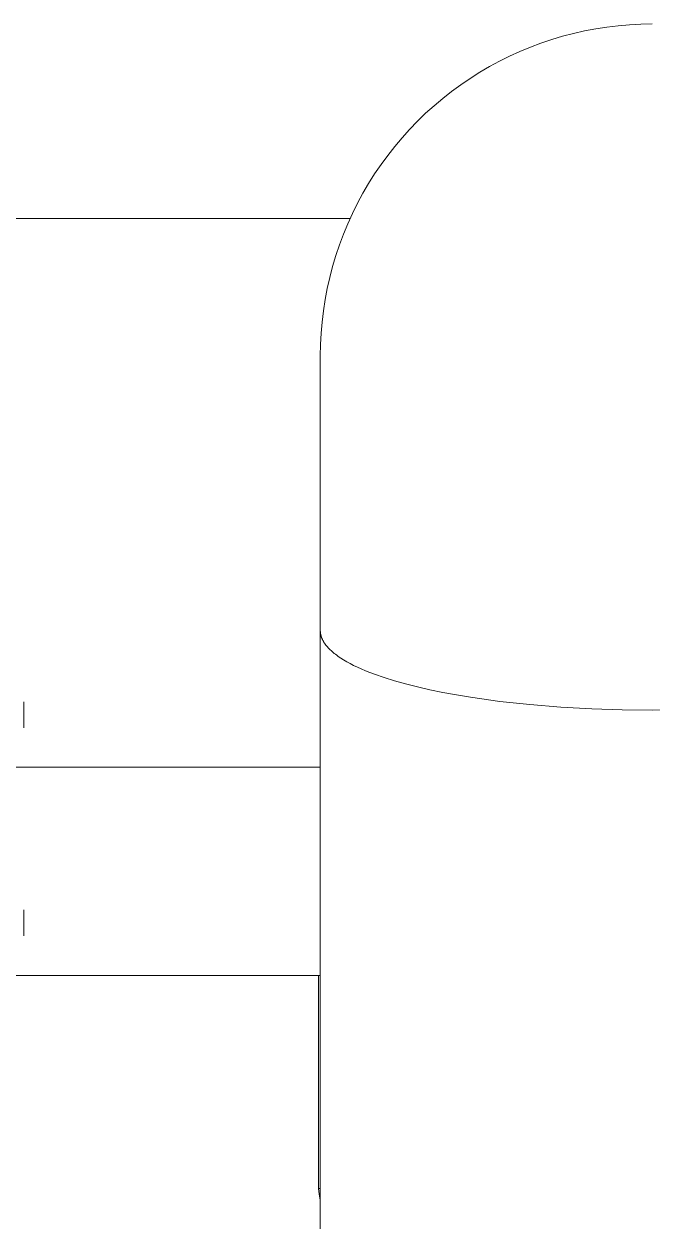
# Model space of a CAD drawing. Header units: millimetres. Extents: x -67 to 4862, y -244 to 3199.
# Drawn here: x 1234.9 to 1263.3, y 2653.1 to 2707.2 of the extents above; entities that cross this region are included whole.
import ezdxf

# ---------------------------------------------------------------- set-up
doc = ezdxf.new("R2010")
doc.units = ezdxf.units.MM
doc.layers.add('ZANO_R', color=7, linetype='Continuous', lineweight=0)

msp = doc.modelspace()

# ---------------------------------------------------------------- linework, layer by layer
at = {"layer": 'ZANO_R'}
for p, q in [((1259.277, 2706.658), (1259.773, 2706.788)), ((1259.773, 2706.788), (1260.272, 2706.901)), ((1260.272, 2706.901), (1260.776, 2706.996)), ((1260.776, 2706.996), (1261.282, 2707.075)), ((1261.282, 2707.075), (1261.79, 2707.136)), ((1261.79, 2707.136), (1262.301, 2707.179)), ((1262.301, 2707.179), (1262.812, 2707.206)), ((1262.812, 2707.206), (1263.324, 2707.214)), ((1257.348, 2705.973), (1257.821, 2706.169)), ((1257.821, 2706.169), (1258.301, 2706.348)), ((1258.301, 2706.348), (1258.786, 2706.512)), ((1258.786, 2706.512), (1259.277, 2706.658)), ((1256.423, 2705.533), (1256.882, 2705.76)), ((1256.882, 2705.76), (1257.348, 2705.973)), ((1255.53, 2705.031), (1255.973, 2705.289)), ((1255.973, 2705.289), (1256.423, 2705.533)), ((1254.674, 2704.469), (1255.097, 2704.757)), ((1255.097, 2704.757), (1255.53, 2705.031)), ((1253.858, 2703.85), (1254.261, 2704.166)), ((1254.261, 2704.166), (1254.674, 2704.469)), ((1253.086, 2703.177), (1253.466, 2703.52)), ((1253.466, 2703.52), (1253.858, 2703.85)), ((1252.718, 2702.821), (1253.086, 2703.177)), ((1252.019, 2702.072), (1252.362, 2702.453)), ((1252.362, 2702.453), (1252.718, 2702.821)), ((1251.689, 2701.681), (1252.019, 2702.072)), ((1251.07, 2700.865), (1251.372, 2701.278)), ((1251.372, 2701.278), (1251.689, 2701.681)), ((1250.781, 2700.441), (1251.07, 2700.865)), ((1250.508, 2700.008), (1250.781, 2700.441)), ((1250.249, 2699.566), (1250.508, 2700.008)), ((1249.778, 2698.657), (1250.006, 2699.115)), ((1250.006, 2699.115), (1250.249, 2699.566)), ((1249.566, 2698.19), (1249.778, 2698.657)), ((1228.324, 2698.43), (1249.673, 2698.43)), ((1249.37, 2697.717), (1249.566, 2698.19)), ((1249.19, 2697.238), (1249.37, 2697.717)), ((1249.027, 2696.752), (1249.19, 2697.238)), ((1248.88, 2696.261), (1249.027, 2696.752)), ((1248.751, 2695.766), (1248.88, 2696.261)), ((1248.638, 2695.266), (1248.751, 2695.766)), ((1248.542, 2694.763), (1248.638, 2695.266)), ((1248.403, 2693.748), (1248.464, 2694.257)), ((1248.464, 2694.257), (1248.542, 2694.763)), ((1248.359, 2693.238), (1248.403, 2693.748)), ((1248.333, 2692.726), (1248.359, 2693.238)), ((1248.324, 2692.214), (1248.333, 2692.726)), ((1248.324, 2692.214), (1248.324, 2679.813)), ((1248.324, 2679.813), (1248.324, 2679.793)), ((1248.324, 2679.793), (1248.325, 2679.773)), ((1248.324, 2679.762), (1248.324, 2516.633)), ((1248.325, 2679.773), (1248.326, 2679.753)), ((1248.326, 2679.753), (1248.328, 2679.733)), ((1248.328, 2679.733), (1248.33, 2679.713)), ((1248.33, 2679.713), (1248.333, 2679.692)), ((1248.333, 2679.692), (1248.336, 2679.672)), ((1248.336, 2679.672), (1248.339, 2679.652)), ((1248.339, 2679.652), (1248.343, 2679.632)), ((1248.343, 2679.632), (1248.348, 2679.611)), ((1248.348, 2679.611), (1248.353, 2679.591)), ((1248.353, 2679.591), (1248.358, 2679.571)), ((1248.358, 2679.571), (1248.364, 2679.55)), ((1248.364, 2679.55), (1248.37, 2679.53)), ((1248.37, 2679.53), (1248.377, 2679.509)), ((1248.377, 2679.509), (1248.385, 2679.489)), ((1248.385, 2679.489), (1248.393, 2679.468)), ((1248.393, 2679.468), (1248.401, 2679.448)), ((1248.401, 2679.448), (1248.41, 2679.427)), ((1248.41, 2679.427), (1248.42, 2679.407)), ((1248.42, 2679.407), (1248.43, 2679.386)), ((1248.43, 2679.386), (1248.44, 2679.365)), ((1248.44, 2679.365), (1248.451, 2679.344)), ((1248.451, 2679.344), (1248.463, 2679.324)), ((1248.463, 2679.324), (1248.475, 2679.303)), ((1248.475, 2679.303), (1248.488, 2679.282)), ((1248.488, 2679.282), (1248.501, 2679.261)), ((1248.501, 2679.261), (1248.514, 2679.241)), ((1248.514, 2679.241), (1248.543, 2679.199)), ((1248.543, 2679.199), (1248.575, 2679.157)), ((1248.575, 2679.157), (1248.608, 2679.115)), ((1248.608, 2679.115), (1248.643, 2679.073)), ((1248.643, 2679.073), (1248.681, 2679.031)), ((1248.681, 2679.031), (1248.721, 2678.989)), ((1248.721, 2678.989), (1248.763, 2678.947)), ((1248.763, 2678.947), (1248.808, 2678.905)), ((1248.808, 2678.905), (1248.854, 2678.863)), ((1248.854, 2678.863), (1248.903, 2678.821)), ((1248.903, 2678.821), (1248.954, 2678.779)), ((1248.954, 2678.779), (1249.008, 2678.737)), ((1249.008, 2678.737), (1249.064, 2678.695)), ((1249.064, 2678.695), (1249.122, 2678.653)), ((1249.122, 2678.653), (1249.182, 2678.612)), ((1249.182, 2678.612), (1249.245, 2678.57)), ((1249.245, 2678.57), (1249.377, 2678.487)), ((1249.377, 2678.487), (1249.519, 2678.404)), ((1249.519, 2678.404), (1249.67, 2678.321)), ((1249.67, 2678.321), (1249.83, 2678.239)), ((1249.83, 2678.239), (1250, 2678.158)), ((1250, 2678.158), (1250.179, 2678.077)), ((1250.179, 2678.077), (1250.367, 2677.998)), ((1250.367, 2677.998), (1250.563, 2677.919)), ((1250.563, 2677.919), (1250.769, 2677.841)), ((1250.769, 2677.841), (1251.207, 2677.689)), ((1251.207, 2677.689), (1251.679, 2677.542)), ((1251.679, 2677.542), (1252.183, 2677.4)), ((1252.183, 2677.4), (1252.718, 2677.265)), ((1252.718, 2677.265), (1253.281, 2677.137)), ((1253.281, 2677.137), (1253.87, 2677.016)), ((1253.87, 2677.016), (1254.482, 2676.902)), ((1234.924, 2676.596), (1234.924, 2675.423)), ((1254.482, 2676.902), (1255.116, 2676.797)), ((1255.116, 2676.797), (1256.435, 2676.612)), ((1256.435, 2676.612), (1257.803, 2676.463)), ((1257.803, 2676.463), (1259.197, 2676.349)), ((1259.197, 2676.349), (1260.595, 2676.27)), ((1260.595, 2676.27), (1261.976, 2676.225)), ((1261.976, 2676.225), (1263.324, 2676.21)), ((1263.324, 2676.21), (1264.672, 2676.225)), ((1248.324, 2673.633), (1233.906, 2673.633)), ((1234.924, 2667.198), (1234.924, 2666.024)), ((1248.324, 2664.227), (1233.906, 2664.227)), ((1248.24, 2664.224), (1233.906, 2664.224)), ((1248.24, 2654.599), (1248.24, 2664.227)), ((1248.324, 2654.605), (1248.24, 2654.599)), ((1248.279, 2654.343), (1248.24, 2654.599)), ((1248.324, 2654.088), (1248.279, 2654.343))]:
    msp.add_line(p, q, dxfattribs=at)

doc.saveas('drawing.dxf')
